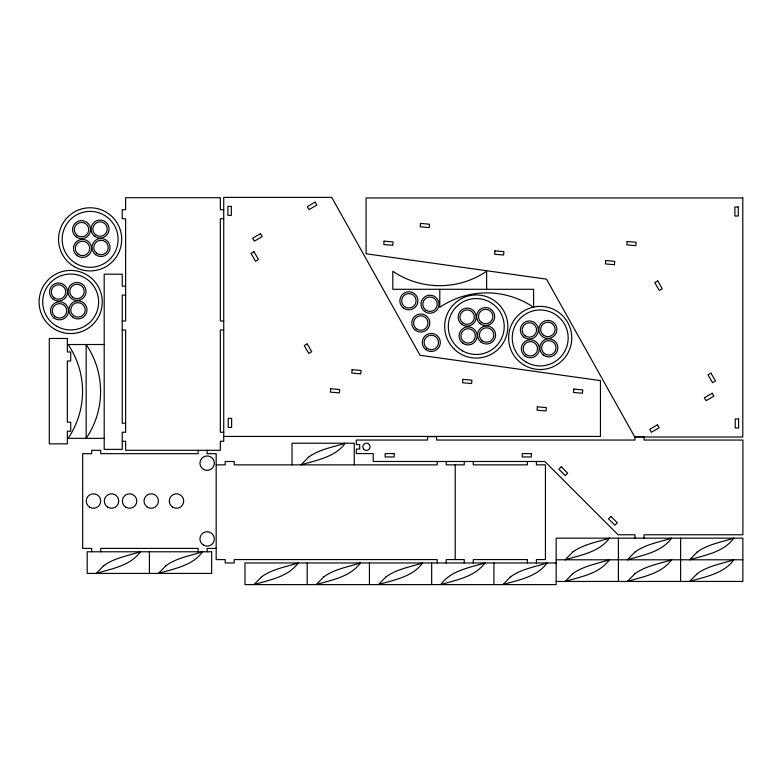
<?xml version="1.0" encoding="UTF-8"?>
<svg xmlns="http://www.w3.org/2000/svg" width="782" height="782" viewBox="0 0 782 782"><rect width="100%" height="100%" fill="white"/><g stroke="black" fill="none" stroke-linecap="round" stroke-linejoin="round"><path stroke-width="1.17" d="M437.187 562.962L437.187 559.58L234.219 559.58L234.219 562.962L225.196 562.962L225.196 559.58L216.174 559.58L216.174 453.677L207.152 453.677L207.152 450.295M484.928 562.962C474.586 577.126 456.297 579.843 440.706 584.613C451.009 570.43 469.327 567.752 484.889 562.962M223.73 209.732L220.338 209.732L220.338 197.709L125.628 197.709L125.628 209.732L122.236 209.732L122.236 218.755L125.628 218.755L125.628 320.991L122.236 320.991M223.73 218.755L220.338 218.755L220.338 320.991L223.73 320.991M125.628 286.114L122.236 286.114L122.236 274.208L104.201 274.208L104.201 449.386L122.236 449.386L122.236 432.25L125.628 432.25L125.628 330.014L122.236 330.014M125.628 295.137L122.236 295.137L122.236 423.228L125.628 423.228M223.73 330.014L220.338 330.014L220.338 432.25L223.73 432.25M104.201 344.52L68.112 344.52A83.439 83.439 0 0 1 68.112 438.331L104.201 438.331M223.73 436.434L600.439 436.434L600.439 380.619L420.022 355.253L331.744 197.387L223.73 197.387L223.73 441.273L220.338 441.273L220.338 450.295L125.628 450.295L125.628 441.273L122.236 441.273M216.174 464.86L225.196 464.86L225.196 461.478L234.219 461.478L234.219 464.86L437.187 464.86L437.187 461.478M216.174 548.397L207.152 548.397L207.152 551.779M556.168 559.795L742.861 559.795M556.168 562.962L244.981 562.962L244.981 584.613L556.168 584.613L556.168 538.153L742.861 538.153L742.861 581.446L556.168 581.446M680.623 538.153L680.623 581.446M644.026 538.153L644.026 534.771L742.9 534.771L742.9 440.051L644.026 440.051L644.026 436.669L635.004 436.669L635.004 440.051L436.552 440.051L436.552 436.669L427.529 436.669L427.529 440.051L356.309 440.051L356.309 444.557L359.691 444.557L359.691 449.063L356.309 449.063L356.309 453.58L373.219 453.58L373.219 461.478L544.8 461.478L618.083 534.771L635.004 534.771L635.004 538.153M618.396 538.153L618.396 581.446M536.413 461.478L536.413 464.86L545.435 464.86L545.435 559.58L536.413 559.58L536.413 562.962M527.391 461.478L527.391 464.86L473.266 464.86L473.266 461.478M527.391 562.962L527.391 559.58L473.266 559.58L473.266 562.962M493.931 562.962L493.931 584.613M486.629 289.291L486.629 271.246A83.439 83.439 0 0 1 392.818 271.246L392.818 289.291L533.598 289.291L533.598 307.326A83.439 83.439 0 0 0 439.787 307.326L439.787 289.291M464.244 461.478L464.244 464.86L446.209 464.86L446.209 461.478M464.244 562.962L464.244 559.58L446.209 559.58L446.209 562.962M455.222 464.86L455.222 559.58M431.664 562.962L431.664 584.613M369.436 562.962L369.436 584.613M354.256 464.86L354.256 443.218L292.028 443.218L292.028 464.86M307.199 562.962L307.199 584.613M198.129 450.295L198.129 453.677L100.712 453.677L100.712 450.295L91.689 450.295L91.689 453.677L82.667 453.677L82.667 548.397L91.689 548.397L91.689 551.779M198.129 551.779L198.129 548.397L100.712 548.397L100.712 551.779M149.421 551.779L149.421 573.431M330.669 388.732L330.366 392.114L339.359 392.896L339.652 389.524L330.669 388.732M352.086 369.681L351.783 373.063L360.776 373.845L361.069 370.473L352.086 369.681M384.079 241.159L383.786 244.541L392.769 245.323L393.063 241.941L384.079 241.159M420.472 223.417L420.178 226.8L429.162 227.582L429.455 224.199L420.472 223.417M462.915 379.378L462.621 382.76L471.605 383.542L471.898 380.169L462.915 379.378M494.908 250.856L494.615 254.238L503.608 255.02L503.901 251.638L494.908 250.856M537.351 406.816L537.058 410.198L546.041 410.98L546.344 407.608L537.351 406.816M573.753 389.074L573.45 392.456L582.443 393.238L582.737 389.866L573.753 389.074M605.747 260.553L605.454 263.935L614.437 264.717L614.73 261.335L605.747 260.553M627.164 241.501L626.871 244.874L635.854 245.665L636.147 242.283L627.164 241.501M103.723 565.709L96.196 573.431C111.777 568.651 130.066 565.943 140.408 551.779C128.033 555.807 114.465 557.82 103.723 565.709M165.96 565.709L158.423 573.431C174.015 568.651 192.304 565.943 202.646 551.779C190.261 555.807 176.703 557.82 165.96 565.709M308.567 457.147L301.031 464.86C316.622 460.09 334.911 457.372 345.253 443.218C332.868 447.245 319.31 449.259 308.567 457.147M261.52 576.901L253.994 584.613C269.575 579.843 287.864 577.126 298.206 562.962C285.821 566.989 272.263 569.003 261.52 576.901M323.738 576.901L316.211 584.613C331.793 579.843 350.082 577.126 360.424 562.962C348.039 566.989 334.481 569.003 323.738 576.901M385.976 576.901L378.439 584.613C394.02 579.843 412.31 577.126 422.651 562.962C410.276 566.989 396.709 569.003 385.976 576.901M510.47 576.901L502.943 584.613C518.525 579.843 536.814 577.126 547.156 562.962C534.771 566.989 521.213 569.003 510.47 576.901M572.698 552.082L565.171 559.795C580.752 555.024 599.041 552.317 609.383 538.153C597.008 542.18 583.44 544.194 572.698 552.082M572.698 573.734L565.171 581.446C580.752 576.676 599.041 573.959 609.383 559.795C597.008 563.822 583.44 565.845 572.698 573.734M634.935 552.082L627.399 559.795C642.99 555.024 661.279 552.317 671.621 538.153C659.236 542.18 645.678 544.194 634.935 552.082M634.935 573.734L627.399 581.446C642.99 576.676 661.279 573.959 671.621 559.795C659.236 563.822 645.678 565.845 634.935 573.734M697.163 552.082L689.636 559.795C705.217 555.024 723.506 552.317 733.848 538.153C721.463 542.18 707.906 544.194 697.163 552.082M697.163 573.734L689.636 581.446C705.217 576.676 723.506 573.959 733.848 559.795C721.463 563.822 707.906 565.845 697.163 573.734M561.281 466.786L558.876 469.18L565.259 475.564L567.654 473.159L561.281 466.786M610.918 516.423L608.513 518.818L614.896 525.201L617.291 522.796L610.918 516.423M260.465 233.701L252.654 238.207L254.345 241.149L262.156 236.633L260.465 233.701M315.146 202.127L307.336 206.634L309.027 209.576L316.847 205.06L315.146 202.127M253.974 251.745L251.042 253.436L255.548 261.256L258.49 259.556L253.974 251.745M307.199 343.933L304.257 345.624L308.773 353.435L311.705 351.744L307.199 343.933M657.75 280.963L654.808 282.654L659.324 290.474L662.256 288.773L657.75 280.963M710.965 373.151L708.033 374.842L712.539 382.652L715.481 380.961L710.965 373.151M657.486 424.822L649.676 429.338L651.367 432.27L659.187 427.764L657.486 424.822M712.177 393.248L704.357 397.764L706.058 400.697L713.868 396.191L712.177 393.248M742.792 197.963L366.084 197.963L366.084 253.779L546.501 279.154L634.779 437.011L742.792 437.011L742.792 197.963M231.316 206.409L227.924 206.409L227.924 215.431L231.316 215.431L231.316 206.409M738.286 206.986L734.894 206.986L734.894 216.008L738.286 216.008L738.286 206.986M67.34 338.469L49.295 338.469L49.295 443.853L67.34 443.853L67.34 431.224L70.722 431.224L70.722 422.202L67.34 422.202L67.34 361.02L70.722 361.02L70.722 351.998L67.34 351.998L67.34 338.469M231.628 418.399L228.236 418.399L228.236 427.412L231.628 427.412L231.628 418.399M738.599 418.966L735.207 418.966L735.207 427.989L738.599 427.989L738.599 418.966M394.148 453.58L385.135 453.58L385.135 456.971L394.148 456.971L394.148 453.58M531.271 453.58L522.249 453.58L522.249 456.971L531.271 456.971L531.271 453.58M211.648 551.779L87.193 551.779L87.193 573.431L211.648 573.431L211.648 551.779M86.157 438.331L86.157 344.52A83.439 83.439 0 0 1 86.157 438.331M543.334 355.018A9.022 9.022 0 0 0 557.771 349.036A9.022 9.022 0 0 0 545.377 339.525A9.022 9.022 0 0 0 543.334 355.018M544.438 353.591A7.214 7.214 0 0 0 555.982 348.801A7.214 7.214 0 0 0 546.071 341.196A7.214 7.214 0 0 0 544.438 353.591M524.839 355.937A9.022 9.022 0 0 0 539.277 349.955A9.022 9.022 0 0 0 526.882 340.444A9.022 9.022 0 0 0 524.839 355.937M525.944 354.5A7.214 7.214 0 0 0 537.488 349.72A7.214 7.214 0 0 0 527.576 342.115A7.214 7.214 0 0 0 525.944 354.5M72.491 317.042A9.022 9.022 0 0 0 86.929 311.07A9.022 9.022 0 0 0 74.534 301.559A9.022 9.022 0 0 0 72.491 317.042M73.586 315.615A7.214 7.214 0 0 0 85.14 310.835A7.214 7.214 0 0 0 75.219 303.221A7.214 7.214 0 0 0 73.586 315.615M71.533 298.616A9.022 9.022 0 0 0 85.971 292.634A9.022 9.022 0 0 0 73.576 283.123A9.022 9.022 0 0 0 71.533 298.616M424.509 311.373A9.022 9.022 0 0 0 438.946 305.391A9.022 9.022 0 0 0 426.552 295.879A9.022 9.022 0 0 0 424.509 311.373M53.997 317.961A9.022 9.022 0 0 0 68.435 311.989A9.022 9.022 0 0 0 56.04 302.478A9.022 9.022 0 0 0 53.997 317.961M55.092 316.534A7.214 7.214 0 0 0 66.646 311.754A7.214 7.214 0 0 0 56.724 304.139A7.214 7.214 0 0 0 55.092 316.534M53.029 299.154A9.022 9.022 0 0 0 67.467 293.182A9.022 9.022 0 0 0 55.072 283.671A9.022 9.022 0 0 0 53.029 299.154M54.134 297.727A7.214 7.214 0 0 0 65.678 292.947A7.214 7.214 0 0 0 55.757 285.332A7.214 7.214 0 0 0 54.134 297.727M74.339 266.691A31.573 31.573 0 0 0 121.699 239.351A31.573 31.573 0 0 0 74.339 212.01A31.573 31.573 0 0 0 74.339 266.691M76.137 263.573A27.966 27.966 0 0 0 118.092 239.351A27.966 27.966 0 0 0 76.137 215.138A27.966 27.966 0 0 0 76.137 263.573M453.931 348.831A31.573 31.573 0 0 0 506.756 334.676A31.573 31.573 0 0 0 468.086 296.016A31.573 31.573 0 0 0 453.931 348.831M462.279 350.727A27.966 27.966 0 0 0 504.224 326.514A27.966 27.966 0 0 0 462.279 302.292A27.966 27.966 0 0 0 462.279 350.727M54.887 329.33A31.573 31.573 0 0 0 102.246 301.989A31.573 31.573 0 0 0 54.887 274.638A31.573 31.573 0 0 0 54.887 329.33M56.695 326.202A27.966 27.966 0 0 0 98.64 301.989A27.966 27.966 0 0 0 56.695 277.766A27.966 27.966 0 0 0 56.695 326.202M403.385 307.952A9.022 9.022 0 0 0 417.813 301.969A9.022 9.022 0 0 0 405.418 292.458A9.022 9.022 0 0 0 403.385 307.952M404.48 306.515A7.214 7.214 0 0 0 416.024 301.735A7.214 7.214 0 0 0 406.112 294.13A7.214 7.214 0 0 0 404.48 306.515M425.809 349.603A9.022 9.022 0 0 0 440.246 343.621A9.022 9.022 0 0 0 427.852 334.11A9.022 9.022 0 0 0 425.809 349.603M426.913 348.176A7.214 7.214 0 0 0 438.458 343.386A7.214 7.214 0 0 0 428.536 335.781A7.214 7.214 0 0 0 426.913 348.176M425.603 309.936A7.214 7.214 0 0 0 437.158 305.156A7.214 7.214 0 0 0 427.236 297.551A7.214 7.214 0 0 0 425.603 309.936M524.409 365.292A31.573 31.573 0 0 0 571.769 337.951A31.573 31.573 0 0 0 524.409 310.61A31.573 31.573 0 0 0 524.409 365.292M526.218 362.164A27.966 27.966 0 0 0 568.162 337.951A27.966 27.966 0 0 0 526.218 313.729A27.966 27.966 0 0 0 526.218 362.164M480.158 323.719A9.022 9.022 0 0 0 494.595 317.746A9.022 9.022 0 0 0 482.201 308.235A9.022 9.022 0 0 0 480.158 323.719M481.262 322.292A7.214 7.214 0 0 0 492.807 317.512A7.214 7.214 0 0 0 482.895 309.897A7.214 7.214 0 0 0 481.262 322.292M481.116 342.154A9.022 9.022 0 0 0 495.553 336.172A9.022 9.022 0 0 0 483.159 326.661A9.022 9.022 0 0 0 481.116 342.154M482.22 340.727A7.214 7.214 0 0 0 493.765 335.937A7.214 7.214 0 0 0 483.853 328.332A7.214 7.214 0 0 0 482.22 340.727M462.621 343.073A9.022 9.022 0 0 0 477.059 337.091A9.022 9.022 0 0 0 464.664 327.58A9.022 9.022 0 0 0 462.621 343.073M463.726 341.646A7.214 7.214 0 0 0 475.27 336.856A7.214 7.214 0 0 0 465.349 329.251A7.214 7.214 0 0 0 463.726 341.646M542.376 336.583A9.022 9.022 0 0 0 556.813 330.6A9.022 9.022 0 0 0 544.419 321.089A9.022 9.022 0 0 0 542.376 336.583M543.48 335.155A7.214 7.214 0 0 0 555.024 330.366A7.214 7.214 0 0 0 545.113 322.761A7.214 7.214 0 0 0 543.48 335.155M76.069 236.77A9.022 9.022 0 0 0 90.507 230.788A9.022 9.022 0 0 0 78.112 221.277A9.022 9.022 0 0 0 76.069 236.77M77.164 235.343A7.214 7.214 0 0 0 88.718 230.553A7.214 7.214 0 0 0 78.796 222.948A7.214 7.214 0 0 0 77.164 235.343M94.573 236.223A9.022 9.022 0 0 0 109.001 230.25A9.022 9.022 0 0 0 96.606 220.739A9.022 9.022 0 0 0 94.573 236.223M95.668 234.796A7.214 7.214 0 0 0 107.212 230.016A7.214 7.214 0 0 0 97.3 222.401A7.214 7.214 0 0 0 95.668 234.796M95.531 254.658A9.022 9.022 0 0 0 109.959 248.676A9.022 9.022 0 0 0 97.564 239.165A9.022 9.022 0 0 0 95.531 254.658M96.626 253.231A7.214 7.214 0 0 0 108.17 248.441A7.214 7.214 0 0 0 98.258 240.836A7.214 7.214 0 0 0 96.626 253.231M203.545 469.396A7.214 7.214 0 0 0 214.366 463.149A7.214 7.214 0 0 0 203.545 456.893A7.214 7.214 0 0 0 203.545 469.396M203.545 545.171A7.214 7.214 0 0 0 214.366 538.925A7.214 7.214 0 0 0 203.545 532.669A7.214 7.214 0 0 0 203.545 545.171M89.881 507.283A7.214 7.214 0 0 0 100.712 501.037A7.214 7.214 0 0 0 89.881 494.781A7.214 7.214 0 0 0 89.881 507.283M125.97 507.283A7.214 7.214 0 0 0 136.791 501.037A7.214 7.214 0 0 0 125.97 494.781A7.214 7.214 0 0 0 125.97 507.283M147.612 507.283A7.214 7.214 0 0 0 158.443 501.037A7.214 7.214 0 0 0 147.612 494.781A7.214 7.214 0 0 0 147.612 507.283M172.871 507.283A7.214 7.214 0 0 0 183.702 501.037A7.214 7.214 0 0 0 172.871 494.781A7.214 7.214 0 0 0 172.871 507.283M107.926 507.283A7.214 7.214 0 0 0 118.747 501.037A7.214 7.214 0 0 0 107.926 494.781A7.214 7.214 0 0 0 107.926 507.283M461.654 324.266A9.022 9.022 0 0 0 476.091 318.284A9.022 9.022 0 0 0 463.697 308.773A9.022 9.022 0 0 0 461.654 324.266M462.758 322.839A7.214 7.214 0 0 0 474.303 318.049A7.214 7.214 0 0 0 464.391 310.444A7.214 7.214 0 0 0 462.758 322.839M363.904 449.367A3.607 3.607 0 0 0 369.945 447.744A3.607 3.607 0 0 0 365.526 443.326A3.607 3.607 0 0 0 363.904 449.367M77.037 255.577A9.022 9.022 0 0 0 91.465 249.595A9.022 9.022 0 0 0 79.07 240.084A9.022 9.022 0 0 0 77.037 255.577M78.132 254.15A7.214 7.214 0 0 0 89.676 249.36A7.214 7.214 0 0 0 79.764 241.755A7.214 7.214 0 0 0 78.132 254.15M523.881 337.13A9.022 9.022 0 0 0 538.309 331.148A9.022 9.022 0 0 0 525.915 321.637A9.022 9.022 0 0 0 523.881 337.13M524.976 335.693A7.214 7.214 0 0 0 536.52 330.913A7.214 7.214 0 0 0 526.609 323.308A7.214 7.214 0 0 0 524.976 335.693M415.31 330.18A9.022 9.022 0 0 0 429.748 324.207A9.022 9.022 0 0 0 417.353 314.687A9.022 9.022 0 0 0 415.31 330.18M416.405 328.753A7.214 7.214 0 0 0 427.959 323.963A7.214 7.214 0 0 0 418.038 316.358A7.214 7.214 0 0 0 416.405 328.753M72.628 297.18A7.214 7.214 0 0 0 84.182 292.4A7.214 7.214 0 0 0 74.261 284.785A7.214 7.214 0 0 0 72.628 297.18"/></g></svg>
